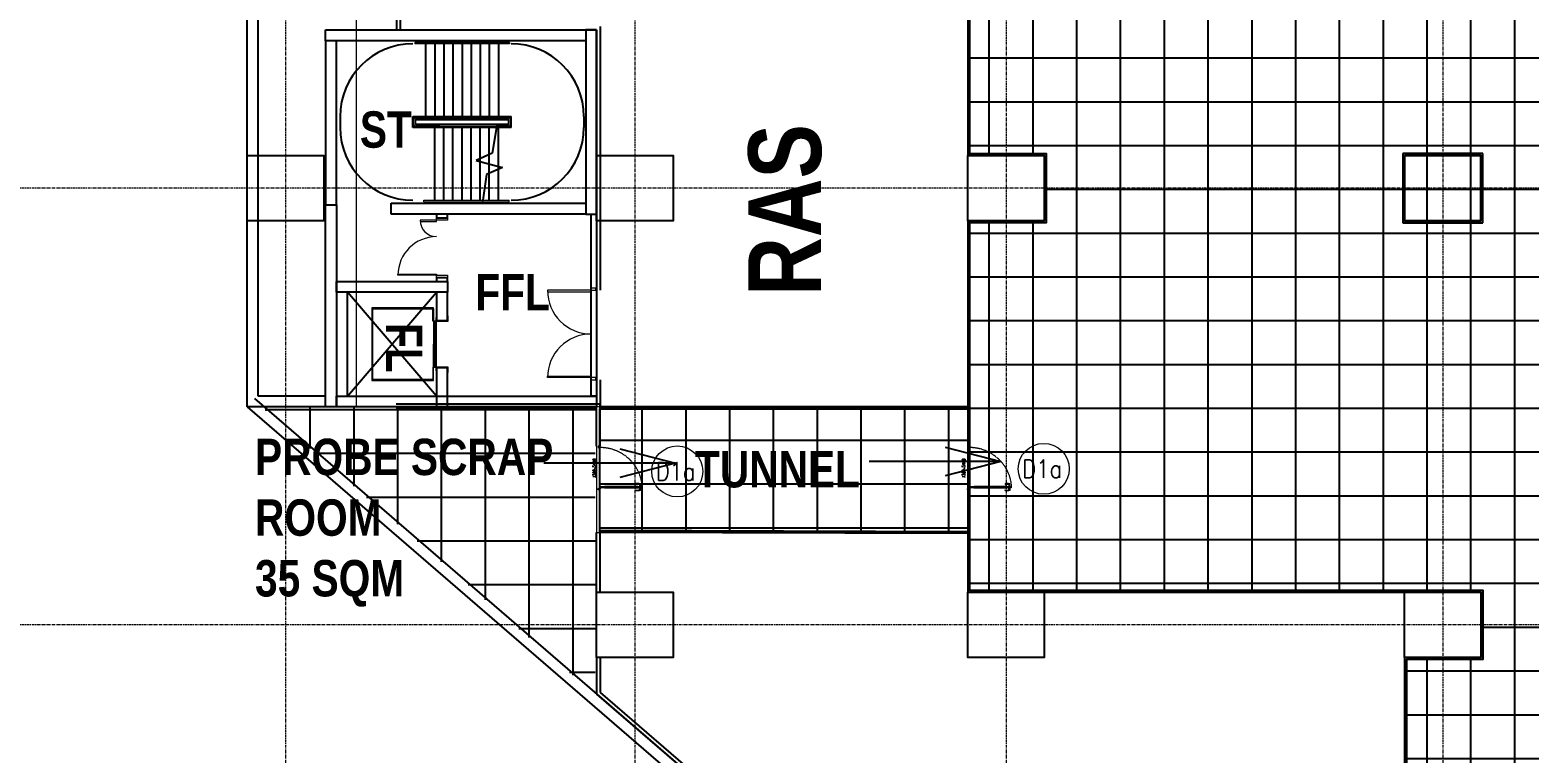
# Model space of a CAD drawing. Extents: x -15449 to 568150, y -1239737 to 53667.
# Drawn here: x 212507 to 253699, y -257324 to -237453 of the extents above; entities that cross this region are included whole.
import ezdxf
from ezdxf.enums import TextEntityAlignment as Align

# ---------------------------------------------------------------- set-up
doc = ezdxf.new("R2010")
doc.units = 0
doc.header["$LTSCALE"] = 8
for name, pattern in [('188K-SM-03-F10-ARCH-PA-Y2257103$0$AP5A-SM-03-F20-ARCH-PA-Y2230801+Y2230803$0$ALL-PA-TXT-Y2221201$0$DASHED', [19.05, 12.7, -6.35]), ('HIDDEN', [0.375, 0.25, -0.125]), ('IDA - Grid Line', [3500, 2000, -500, 500, -500])]:
    doc.linetypes.add(name, pattern=pattern)
doc.layers.get('0').update_dxf_attribs({"color": 1, "linetype": 'CONTINUOUS'})
for name, color, linetype in [('000_CTCI_CSA', 7, 'CONTINUOUS'), ('3', 3, 'CONTINUOUS'), ('Ceiling FL+3000', 6, 'CONTINUOUS'), ('Ceiling FL+5000', 150, 'CONTINUOUS')]:
    doc.layers.add(name, color=color, linetype=linetype)
doc.layers.add('A-_ANOTGRID_E', color=7, linetype='CONTINUOUS', lineweight=9)
doc.layers.add('A-_DOOR----_E', color=7, linetype='CONTINUOUS', lineweight=9)
for name, color, linetype, lineweight, true_color in [('A-_RALG----_E1-1', 4, 'CONTINUOUS', 9, 0x00ffff), ('A-_RALG----_E3-1', 4, 'CONTINUOUS', 9, 0x00ffff), ('Block - Cargo Lift_dwg', 7, 'CONTINUOUS', 9, 0x767676)]:
    doc.layers.add(name, color=color, linetype=linetype, lineweight=lineweight, true_color=true_color)
doc.styles.add('188K-SM-03-F10-ARCH-PA-Y2257103$0$AP5A-SM-03-F20-ARCH-PA-Y2230801+Y2230803$0$ALL-PA-TXT-Y2221201$0$Standard', font='txt.shx', dxfattribs={"bigfont": 'chineset.shx'})
doc.styles.add('188K-SM-03-F10-ARCH-PA-Y2257103$0$Standard', font='txt.shx', dxfattribs={"bigfont": 'chineset.shx'})
doc.styles.add('Arial Narrow_2', font='ARIALN.TTF', dxfattribs={"width": 0.8, "height": 0.22})
doc.styles.add('Site Area', font='arial.ttf', dxfattribs={"width": 0.8})
doc.dimstyles.new('IDA_-_Arial_-_2_5mm_-_Black_-_Diagonal', dxfattribs={"dimscale": 304.8, "dimtxt": 639.644359, "dimasz": 0.82021, "dimexe": 0.82021, "dimexo": 0.82021, "dimgap": 0, "dimtad": 1, "dimdec": 0, "dimzin": 0, "dimdsep": 46, "dimtxsty": 'Arial Narrow_2', "dimblk1": 'OBLIQUE', "dimblk2": 'OBLIQUE', "dimsah": 1, "dimcen": 0.09, "dimdle": 0.82021, "dimazin": 0, "dimtfac": 1, "dimtdec": 4, "dimtix": 1, "dimtmove": 0, "dimatfit": 3, "dimfxl": 1, "dimtvp": 1, "dimtolj": 1, "dimtzin": 0, "dimarcsym": 2})

# ---------------------------------------------------------------- blocks, each defined once
blk = doc.blocks.new('column grid')
at = {"color": 252, "elevation": 0}
for points in [[(-80254.4, -46338.8), (-78154.4, -46338.8), (-78154.4, -48138.8), (-80254.4, -48138.8)], [(-70654.4, -46339.2), (-68554.4, -46339.2), (-68554.4, -48139.2), (-70654.4, -48139.2)], [(-60454.4, -46338.8), (-58354.4, -46338.8), (-58354.4, -48138.8), (-60454.4, -48138.8)], [(-48454.4, -46339.3), (-46354.4, -46339.3), (-46354.4, -48139.3), (-48454.4, -48139.3)], [(-70654.4, -58339.2), (-68554.4, -58339.2), (-68554.4, -60139.2), (-70654.4, -60139.2)], [(-60454.4, -58338.8), (-58354.4, -58338.8), (-58354.4, -60138.8), (-60454.4, -60138.8)], [(-48454.4, -58339.3), (-46354.4, -58339.3), (-46354.4, -60139.3), (-48454.4, -60139.3)]]:
    blk.add_lwpolyline(points, close=True, dxfattribs=at)
at = {"layer": 'A-_ANOTGRID_E', "color": 8, "linetype": 'IDA - Grid Line', "ltscale": 0.005, "true_color": 0x808080}
for p, q in [((-79204.4, 9427, 0), (-79204.4, -120414.2, 0)), ((-69604.4, 9427, 0), (-69604.4, -120414.2, 0)), ((-59404.4, 9427, 0), (-59404.4, -120414.2, 0)), ((-47404.4, 9427, 0), (-47404.4, -120414.2, 0)), ((29680.4, -47238.8, 0), (-104784.6, -47238.8, 0)), ((29680.4, -59238.8, 0), (-104784.6, -59238.8, 0))]:
    blk.add_line(p, q, dxfattribs=at)
blk = doc.blocks.new('CTCI_Building Footprint and Grid')
at = {"color": 8}
for p, q in [((1909547, -909223, 0), (1909547, -908923, 0)), ((1909547, -908923, 0), (1916697, -908923, 0)), ((1916697, -908923, 0), (1916697, -909223, 0)), ((1916997, -908923, 0), (1916697, -908923, 0)), ((1916697, -908923, 0), (1916697, -913983, 0)), ((1916997, -913983, 0), (1916997, -908923, 0)), ((1909847, -909223, 0), (1909547, -909223, 0)), ((1909547, -909223, 0), (1909547, -913733, 0)), ((1916697, -909223, 0), (1909547, -909223, 0)), ((1909847, -913733, 0), (1909847, -909223, 0)), ((1912297, -909223, 0), (1912297, -909263, 0)), ((1912297, -909303, 0), (1912297, -911303, 0)), ((1912547, -909223, 0), (1912547, -909263, 0)), ((1912547, -909303, 0), (1912547, -911303, 0)), ((1912797, -909223, 0), (1912797, -909263, 0)), ((1912797, -909303, 0), (1912797, -911303, 0)), ((1913047, -909223, 0), (1913047, -909263, 0)), ((1913047, -909303, 0), (1913047, -911303, 0)), ((1913297, -909223, 0), (1913297, -909263, 0)), ((1913297, -909303, 0), (1913297, -911303, 0)), ((1913547, -909223, 0), (1913547, -909263, 0)), ((1913547, -909303, 0), (1913547, -911303, 0)), ((1913797, -909223, 0), (1913797, -909263, 0)), ((1913797, -909303, 0), (1913797, -911303, 0)), ((1914047, -909223, 0), (1914047, -909263, 0)), ((1914047, -909303, 0), (1914047, -911303, 0)), ((1914297, -909223, 0), (1914297, -909263, 0)), ((1914297, -909303, 0), (1914297, -911303, 0)), ((1909947, -911303, 0), (1909947, -911603, 0)), ((1911947, -911303, 0), (1911947, -911603, 0)), ((1911947, -911603, 0), (1911947, -911303, 0)), ((1914647, -911603, 0), (1914647, -911303, 0)), ((1916647, -911303, 0), (1916647, -911603, 0)), ((1912547, -913603, 0), (1912547, -911603, 0)), ((1912797, -913603, 0), (1912797, -911603, 0)), ((1913047, -913603, 0), (1913047, -911603, 0)), ((1913297, -913603, 0), (1913297, -911603, 0)), ((1913547, -913603, 0), (1913547, -911603, 0)), ((1913797, -913603, 0), (1913797, -911603, 0)), ((1914047, -913603, 0), (1914047, -911603, 0)), ((1914248, -911603, 0), (1914124, -912313, 0)), ((1914297, -913603, 0), (1914297, -911603, 0)), ((1914124, -912313, 0), (1913685, -912506, 0)), ((1913685, -912506, 0), (1914409, -912700, 0)), ((1913797, -912536, 0), (1913797, -912457, 0)), ((1914409, -912700, 0), (1913969, -912893, 0)), ((1914047, -912859, 0), (1914047, -912603, 0)), ((1914297, -912749, 0), (1914297, -912670, 0)), ((1913969, -912893, 0), (1913867, -913603, 0)), ((1912547, -913683, 0), (1912547, -913643, 0)), ((1912797, -913683, 0), (1912797, -913643, 0)), ((1913047, -913683, 0), (1913047, -913643, 0)), ((1913297, -913683, 0), (1913297, -913643, 0)), ((1913547, -913683, 0), (1913547, -913643, 0)), ((1913797, -913683, 0), (1913797, -913643, 0)), ((1913857, -913643, 0), (1913846, -913683, 0)), ((1914047, -913683, 0), (1914047, -913643, 0)), ((1914297, -913683, 0), (1914297, -913643, 0)), ((1909547, -913733, 0), (1909847, -913733, 0)), ((1911347, -913983, 0), (1911347, -913683, 0)), ((1911347, -913683, 0), (1916697, -913683, 0)), ((1916697, -913983, 0), (1911347, -913983, 0)), ((1912897, -913983, 0), (1912597, -913983, 0)), ((1912597, -913983, 0), (1912597, -914083, 0)), ((1912897, -914083, 0), (1912897, -913983, 0)), ((1916697, -913683, 0), (1916697, -913983, 0)), ((1916697, -913983, 0), (1916997, -913983, 0)), ((1916847, -918983, 0), (1916847, -913983, 0)), ((1916847, -913983, 0), (1916997, -913983, 0)), ((1916997, -913983, 0), (1916997, -918983, 0)), ((1912597, -914083, 0), (1912897, -914083, 0)), ((1909847, -916133, 0), (1909847, -915833, 0)), ((1909847, -915833, 0), (1912897, -915833, 0)), ((1912897, -915733, 0), (1912597, -915733, 0)), ((1912597, -915733, 0), (1912597, -915833, 0)), ((1912597, -915833, 0), (1912897, -915833, 0)), ((1912897, -915833, 0), (1912897, -915733, 0)), ((1912897, -915833, 0), (1912897, -916133, 0)), ((1909847, -916133, 0), (1909847, -918983, 0)), ((1910147, -916133, 0), (1909847, -916133, 0)), ((1912897, -916133, 0), (1909847, -916133, 0)), ((1912597, -918983, 0), (1910147, -916133, 0)), ((1910147, -918983, 0), (1912597, -916133, 0)), ((1910147, -918983, 0), (1910147, -916133, 0)), ((1912597, -916133, 0), (1912597, -916908, 0)), ((1912897, -916133, 0), (1912597, -916133, 0)), ((1912897, -916908, 0), (1912897, -916133, 0)), ((1912597, -916908, 0), (1912897, -916908, 0)), ((1912597, -918208, 0), (1912597, -919283, 0)), ((1912897, -918208, 0), (1912597, -918208, 0)), ((1912897, -919283, 0), (1912897, -918208, 0)), ((1909847, -918983, 0), (1910147, -918983, 0)), ((1909847, -919283, 0), (1909847, -918983, 0)), ((1909847, -918983, 0), (1912596, -918983, 0)), ((1909847, -919283, 0), (1909847, -918983, 0)), ((1909847, -918983, 0), (1916997, -918983, 0)), ((1912596, -918983, 0), (1912596, -919283, 0)), ((1916997, -918983, 0), (1916847, -918983, 0)), ((1916997, -918983, 0), (1916997, -919283, 0)), ((1912596, -919283, 0), (1909847, -919283, 0)), ((1916997, -919283, 0), (1909847, -919283, 0)), ((1912597, -919283, 0), (1912897, -919283, 0))]:
    blk.add_line(p, q, dxfattribs=at)
for centre, start, end in [((1911947, -911303, 0), 90, 180), ((1914647, -911303, 0), 0, 90), ((1911947, -911603, 0), 180, 270), ((1914647, -911603, 0), 270, 0)]:
    blk.add_arc(centre, 2000, start, end, dxfattribs=at)
at = {"layer": '000_CTCI_CSA', "color": 8}
for p, q in [((1907397, -919283, 0), (1907397, -876372, 0)), ((1907697, -918983, 0), (1907697, -876672, 0)), ((1909547, -918983, 0), (1907697, -918983, 0)), ((1909547, -919283, 0), (1907397, -919283, 0))]:
    blk.add_line(p, q, dxfattribs=at)
at = {"layer": '000_CTCI_CSA', "color": 8, "ltscale": 0.1}
for p, q in [((1909547, -913733, 0), (1909847, -913733, 0)), ((1909547, -919283, 0), (1909547, -913733, 0)), ((1909847, -913733, 0), (1909847, -919283, 0)), ((1907397, -919283, 0), (1927196, -936373, 0)), ((1907593, -919055, 0), (1927654, -936372, 0)), ((1909847, -919283, 0), (1909547, -919283, 0))]:
    blk.add_line(p, q, dxfattribs=at)
at = {"layer": 'A-_DOOR----_E', "color": 8}
for p, q in [((1912597, -914153, 0), (1912147, -914153, 0)), ((1912147, -914153, 0), (1912147, -914185, 0)), ((1912147, -914185, 0), (1912597, -914185, 0)), ((1912597, -914083, 0), (1912897, -914083, 0)), ((1912597, -914153, 0), (1912597, -914083, 0)), ((1912597, -914185, 0), (1912597, -914153, 0)), ((1912897, -914153, 0), (1912597, -914153, 0)), ((1912897, -914083, 0), (1912897, -914153, 0)), ((1911537, -915631, 0), (1912597, -915631, 0)), ((1911537, -915663, 0), (1911537, -915631, 0)), ((1912597, -915663, 0), (1911537, -915663, 0)), ((1912597, -915631, 0), (1912597, -915663, 0)), ((1912597, -915663, 0), (1912897, -915663, 0)), ((1912597, -915733, 0), (1912597, -915663, 0)), ((1912897, -915663, 0), (1912897, -915733, 0)), ((1912897, -915733, 0), (1912597, -915733, 0)), ((1916847, -916078, 0), (1915647, -916078, 0)), ((1915647, -916078, 0), (1915647, -916123, 0)), ((1916847, -916018, 0), (1916847, -916078, 0)), ((1916972, -916018, 0), (1916847, -916018, 0)), ((1916847, -916123, 0), (1916847, -916078, 0)), ((1916847, -916078, 0), (1916972, -916078, 0)), ((1916972, -916078, 0), (1916972, -916018, 0)), ((1915647, -916123, 0), (1916847, -916123, 0)), ((1910817, -916558, 0), (1910817, -918558, 0)), ((1912517, -916558, 0), (1910817, -916558, 0)), ((1910842, -918533, 0), (1910842, -916583, 0)), ((1910842, -916583, 0), (1912492, -916583, 0)), ((1912492, -916928, 0), (1912492, -916583, 0)), ((1912517, -916928, 0), (1912492, -916928, 0)), ((1912517, -916928, 0), (1912517, -916558, 0)), ((1912517, -916583, 0), (1912517, -916928, 0)), ((1912517, -916908, 0), (1912517, -917558, 0)), ((1912542, -917558, 0), (1912542, -916908, 0)), ((1912557, -917556, 0), (1912557, -916908, 0)), ((1912592, -916828, 0), (1912582, -916828, 0)), ((1912582, -916828, 0), (1912582, -918288, 0)), ((1912582, -916908, 0), (1912582, -917556, 0)), ((1912597, -916828, 0), (1912592, -916828, 0)), ((1912592, -916828, 0), (1912592, -916928, 0)), ((1912592, -916928, 0), (1912912, -916928, 0)), ((1912597, -918188, 0), (1912597, -916928, 0)), ((1912912, -916778, 0), (1912897, -916778, 0)), ((1912897, -916778, 0), (1912912, -916778, 0)), ((1912917, -916923, 0), (1912917, -916783, 0)), ((1912517, -918208, 0), (1912517, -917558, 0)), ((1912542, -917558, 0), (1912542, -918208, 0)), ((1912557, -918208, 0), (1912557, -917560, 0)), ((1912582, -917560, 0), (1912582, -918208, 0)), ((1910817, -918558, 0), (1912517, -918558, 0)), ((1912492, -918533, 0), (1910842, -918533, 0)), ((1912492, -918188, 0), (1912492, -918533, 0)), ((1912517, -918188, 0), (1912492, -918188, 0)), ((1912517, -918558, 0), (1912517, -918188, 0)), ((1912582, -918288, 0), (1912592, -918288, 0)), ((1912912, -918188, 0), (1912592, -918188, 0)), ((1912592, -918188, 0), (1912592, -918288, 0)), ((1912592, -918288, 0), (1912597, -918288, 0)), ((1912897, -918338, 0), (1912912, -918338, 0)), ((1912912, -918338, 0), (1912897, -918338, 0)), ((1912917, -918333, 0), (1912917, -918193, 0)), ((1915647, -918433, 0), (1916847, -918433, 0)), ((1915647, -918478, 0), (1915647, -918433, 0)), ((1916847, -918478, 0), (1915647, -918478, 0)), ((1916847, -918433, 0), (1916847, -918478, 0)), ((1916847, -918478, 0), (1916847, -918538, 0)), ((1916972, -918478, 0), (1916847, -918478, 0)), ((1916847, -918538, 0), (1916972, -918538, 0)), ((1916972, -918538, 0), (1916972, -918478, 0))]:
    blk.add_line(p, q, dxfattribs=at)
for centre, radius, start, end in [((1912597, -914153, 0), 450, 180, 270), ((1912597, -914153, 0), 450, 180, 270), ((1912597, -915663, 0), 1060, 90, 180), ((1912597, -915663, 0), 1060, 90, 180), ((1916847, -916078, 0), 1200, 180, 270), ((1916847, -916078, 0), 1200, 180, 270), ((1912912, -916783, 0), 5, 0, 90), ((1912912, -916783, 0), 5, 15, 90), ((1912912, -916923, 0), 5, 270, 0), ((1916847, -918478, 0), 1200, 90, 180), ((1916847, -918478, 0), 1200, 90, 180), ((1912912, -918193, 0), 5, 0, 90), ((1912912, -918333, 0), 5, 270, 0), ((1912912, -918333, 0), 5, 270, 345)]:
    blk.add_arc(centre, radius, start, end, dxfattribs=at)
at = {"layer": 'A-_RALG----_E1-1', "color": 8}
for p, q in [((1911998, -909263, 0), (1911998, -909303, 0)), ((1912298, -909263, 0), (1911998, -909263, 0)), ((1912298, -909303, 0), (1911998, -909303, 0)), ((1914548, -909263, 0), (1912298, -909263, 0)), ((1914548, -909303, 0), (1912298, -909303, 0)), ((1914598, -909263, 0), (1914548, -909263, 0)), ((1914598, -909303, 0), (1914548, -909303, 0)), ((1914598, -909263, 0), (1914598, -909303, 0)), ((1911977, -911333, 0), (1912297, -911333, 0)), ((1911977, -911573, 0), (1911977, -911333, 0)), ((1911977, -911333, 0), (1911977, -911573, 0)), ((1912297, -911333, 0), (1911977, -911333, 0)), ((1911977, -911333, 0), (1912297, -911333, 0)), ((1911977, -911573, 0), (1911977, -911333, 0)), ((1911977, -911333, 0), (1911977, -911573, 0)), ((1912297, -911333, 0), (1911977, -911333, 0)), ((1912297, -911573, 0), (1911977, -911573, 0)), ((1911977, -911573, 0), (1912297, -911573, 0)), ((1912297, -911573, 0), (1911977, -911573, 0)), ((1911977, -911573, 0), (1912297, -911573, 0)), ((1912297, -911373, 0), (1912017, -911373, 0)), ((1912017, -911373, 0), (1912017, -911533, 0)), ((1912017, -911373, 0), (1912017, -911533, 0)), ((1912297, -911373, 0), (1912017, -911373, 0)), ((1912297, -911373, 0), (1912017, -911373, 0)), ((1912017, -911373, 0), (1912017, -911533, 0)), ((1912017, -911373, 0), (1912017, -911533, 0)), ((1912297, -911373, 0), (1912017, -911373, 0)), ((1912017, -911533, 0), (1912297, -911533, 0)), ((1912017, -911533, 0), (1912297, -911533, 0)), ((1912017, -911533, 0), (1912297, -911533, 0)), ((1912017, -911533, 0), (1912297, -911533, 0)), ((1912297, -911333, 0), (1914285, -911333, 0)), ((1912297, -911333, 0), (1912297, -911373, 0)), ((1914547, -911333, 0), (1912297, -911333, 0)), ((1912297, -911333, 0), (1912297, -911373, 0)), ((1912297, -911333, 0), (1912297, -911373, 0)), ((1912297, -911358, 0), (1912297, -911353, 0)), ((1912297, -911358, 0), (1912297, -911353, 0)), ((1914285, -911373, 0), (1912297, -911373, 0)), ((1914547, -911373, 0), (1912297, -911373, 0)), ((1912297, -911533, 0), (1914248, -911533, 0)), ((1912297, -911533, 0), (1914248, -911533, 0)), ((1912297, -911573, 0), (1914248, -911573, 0)), ((1912297, -911573, 0), (1914248, -911573, 0)), ((1912303, -911533, 0), (1912689, -911533, 0)), ((1912303, -911533, 0), (1912689, -911533, 0)), ((1912689, -911573, 0), (1912303, -911573, 0)), ((1912689, -911573, 0), (1912303, -911573, 0)), ((1912654, -911555, 0), (1912654, -911551, 0)), ((1912654, -911555, 0), (1912654, -911551, 0)), ((1914248, -911533, 0), (1914297, -911533, 0)), ((1914248, -911533, 0), (1914297, -911533, 0)), ((1914248, -911533, 0), (1914248, -911573, 0)), ((1914248, -911533, 0), (1914248, -911573, 0)), ((1914297, -911573, 0), (1914248, -911573, 0)), ((1914248, -911573, 0), (1914297, -911573, 0)), ((1914285, -911333, 0), (1914541, -911333, 0)), ((1914541, -911373, 0), (1914285, -911373, 0)), ((1914297, -911573, 0), (1914297, -911533, 0)), ((1914297, -911533, 0), (1914577, -911533, 0)), ((1914297, -911573, 0), (1914297, -911533, 0)), ((1914297, -911533, 0), (1914577, -911533, 0)), ((1914297, -911553, 0), (1914297, -911558, 0)), ((1914617, -911573, 0), (1914297, -911573, 0)), ((1914297, -911573, 0), (1914617, -911573, 0)), ((1914546, -911333, 0), (1914617, -911333, 0)), ((1914577, -911373, 0), (1914546, -911373, 0)), ((1914617, -911333, 0), (1914547, -911333, 0)), ((1914577, -911373, 0), (1914547, -911373, 0)), ((1914577, -911533, 0), (1914577, -911373, 0)), ((1914577, -911533, 0), (1914577, -911373, 0)), ((1914617, -911333, 0), (1914617, -911573, 0)), ((1914617, -911573, 0), (1914617, -911333, 0)), ((1912247, -913643, 0), (1912247, -913603, 0)), ((1912247, -913603, 0), (1912297, -913603, 0)), ((1912247, -913643, 0), (1912297, -913643, 0)), ((1912297, -913603, 0), (1913867, -913603, 0)), ((1912297, -913643, 0), (1913857, -913643, 0)), ((1913867, -913603, 0), (1913857, -913643, 0)), ((1913857, -913643, 0), (1914297, -913643, 0)), ((1913867, -913603, 0), (1914297, -913603, 0)), ((1914297, -913603, 0), (1914597, -913603, 0)), ((1914297, -913643, 0), (1914597, -913643, 0)), ((1914597, -913643, 0), (1914597, -913603, 0))]:
    blk.add_line(p, q, dxfattribs=at)
for points in [[(1911997, -911353, 0), (1911996, -911352, 0), (1911996, -911352, 0), (1911994, -911350, 0), (1911993, -911349, 0), (1911992, -911348, 0), (1911992, -911348, 0)], [(1911997, -911353, 0), (1911996, -911352, 0), (1911996, -911352, 0), (1911994, -911350, 0), (1911993, -911349, 0), (1911992, -911348, 0), (1911992, -911348, 0)], [(1911997, -911553, 0), (1911996, -911553, 0), (1911996, -911554, 0), (1911994, -911556, 0), (1911993, -911557, 0), (1911992, -911558, 0), (1911992, -911558, 0)], [(1911997, -911553, 0), (1911996, -911553, 0), (1911996, -911554, 0), (1911994, -911556, 0), (1911993, -911557, 0), (1911992, -911558, 0), (1911992, -911558, 0)], [(1912297, -911553, 0), (1912297, -911555, 0), (1912297, -911556, 0), (1912297, -911558, 0)], [(1912297, -911553, 0), (1912297, -911555, 0), (1912297, -911556, 0), (1912297, -911558, 0)], [(1914547, -911358, 0), (1914547, -911356, 0), (1914547, -911355, 0), (1914547, -911353, 0)], [(1914592, -911358, 0), (1914592, -911358, 0), (1914593, -911357, 0), (1914594, -911356, 0), (1914596, -911354, 0), (1914596, -911353, 0), (1914597, -911353, 0)], [(1914597, -911553, 0), (1914596, -911552, 0), (1914596, -911552, 0), (1914594, -911550, 0), (1914593, -911549, 0), (1914592, -911548, 0), (1914592, -911548, 0)]]:
    blk.add_open_spline(points, degree=3, dxfattribs=at)
at = {"layer": 'A-_RALG----_E3-1', "color": 8}
for p, q in [((1911947, -911303, 0), (1911947, -911603, 0)), ((1912297, -911303, 0), (1911947, -911303, 0)), ((1911947, -911303, 0), (1911947, -911603, 0)), ((1912297, -911303, 0), (1911947, -911303, 0)), ((1911972, -911328, 0), (1911972, -911578, 0)), ((1912297, -911328, 0), (1911972, -911328, 0)), ((1911972, -911328, 0), (1911972, -911578, 0)), ((1912297, -911328, 0), (1911972, -911328, 0)), ((1911972, -911578, 0), (1912297, -911578, 0)), ((1911972, -911578, 0), (1912297, -911578, 0)), ((1912022, -911378, 0), (1912022, -911528, 0)), ((1912297, -911378, 0), (1912022, -911378, 0)), ((1912022, -911378, 0), (1912022, -911528, 0)), ((1912297, -911378, 0), (1912022, -911378, 0)), ((1912297, -911403, 0), (1912022, -911403, 0)), ((1912297, -911403, 0), (1912022, -911403, 0)), ((1912022, -911503, 0), (1912297, -911503, 0)), ((1912022, -911503, 0), (1912297, -911503, 0)), ((1912022, -911528, 0), (1912297, -911528, 0)), ((1912022, -911528, 0), (1912297, -911528, 0)), ((1912297, -911303, 0), (1912297, -911328, 0)), ((1914297, -911303, 0), (1912297, -911303, 0)), ((1912297, -911328, 0), (1912297, -911303, 0)), ((1912297, -911328, 0), (1912297, -911303, 0)), ((1912297, -911328, 0), (1912297, -911333, 0)), ((1914297, -911328, 0), (1912297, -911328, 0)), ((1912297, -911333, 0), (1912297, -911328, 0)), ((1912297, -911333, 0), (1912297, -911328, 0)), ((1912297, -911373, 0), (1912297, -911378, 0)), ((1912297, -911378, 0), (1912297, -911373, 0)), ((1912297, -911378, 0), (1912297, -911373, 0)), ((1912297, -911378, 0), (1912297, -911403, 0)), ((1914297, -911378, 0), (1912297, -911378, 0)), ((1912297, -911403, 0), (1912297, -911378, 0)), ((1912297, -911403, 0), (1912297, -911378, 0)), ((1914297, -911403, 0), (1912297, -911403, 0)), ((1912297, -911503, 0), (1914248, -911503, 0)), ((1912297, -911503, 0), (1914248, -911503, 0)), ((1912297, -911528, 0), (1914248, -911528, 0)), ((1912297, -911528, 0), (1914248, -911528, 0)), ((1912297, -911578, 0), (1914248, -911578, 0)), ((1912297, -911578, 0), (1914248, -911578, 0)), ((1914248, -911503, 0), (1914297, -911503, 0)), ((1914248, -911503, 0), (1914248, -911528, 0)), ((1914248, -911503, 0), (1914248, -911528, 0)), ((1914248, -911528, 0), (1914297, -911528, 0)), ((1914248, -911528, 0), (1914248, -911533, 0)), ((1914248, -911528, 0), (1914248, -911533, 0)), ((1914248, -911528, 0), (1914248, -911533, 0)), ((1914248, -911528, 0), (1914248, -911533, 0)), ((1914248, -911528, 0), (1914248, -911533, 0)), ((1914248, -911528, 0), (1914248, -911533, 0)), ((1914248, -911573, 0), (1914248, -911578, 0)), ((1914248, -911573, 0), (1914248, -911578, 0)), ((1914248, -911573, 0), (1914248, -911578, 0)), ((1914248, -911573, 0), (1914248, -911578, 0)), ((1914248, -911573, 0), (1914248, -911578, 0)), ((1914248, -911573, 0), (1914248, -911578, 0)), ((1914248, -911578, 0), (1914297, -911578, 0)), ((1914248, -911578, 0), (1914248, -911603, 0)), ((1914248, -911578, 0), (1914248, -911603, 0)), ((1914547, -911303, 0), (1914297, -911303, 0)), ((1914547, -911328, 0), (1914297, -911328, 0)), ((1914547, -911378, 0), (1914297, -911378, 0)), ((1914547, -911403, 0), (1914297, -911403, 0)), ((1914297, -911528, 0), (1914297, -911503, 0)), ((1914297, -911503, 0), (1914297, -911528, 0)), ((1914297, -911503, 0), (1914572, -911503, 0)), ((1914297, -911533, 0), (1914297, -911528, 0)), ((1914297, -911528, 0), (1914297, -911533, 0)), ((1914297, -911528, 0), (1914572, -911528, 0)), ((1914297, -911578, 0), (1914297, -911573, 0)), ((1914297, -911573, 0), (1914297, -911578, 0)), ((1914297, -911603, 0), (1914297, -911578, 0)), ((1914297, -911578, 0), (1914297, -911603, 0)), ((1914297, -911578, 0), (1914622, -911578, 0)), ((1914647, -911303, 0), (1914547, -911303, 0)), ((1914622, -911328, 0), (1914547, -911328, 0)), ((1914572, -911378, 0), (1914547, -911378, 0)), ((1914572, -911403, 0), (1914547, -911403, 0)), ((1914572, -911528, 0), (1914572, -911378, 0)), ((1914622, -911578, 0), (1914622, -911328, 0)), ((1914647, -911603, 0), (1914647, -911303, 0)), ((1911947, -911603, 0), (1912297, -911603, 0)), ((1911947, -911603, 0), (1912297, -911603, 0)), ((1912297, -911603, 0), (1914248, -911603, 0)), ((1912297, -911603, 0), (1914248, -911603, 0)), ((1914248, -911603, 0), (1914297, -911603, 0)), ((1914297, -911603, 0), (1914647, -911603, 0))]:
    blk.add_line(p, q, dxfattribs=at)
at = {"color": 252}
blk.add_blockref('column grid', (1987651, -866033, 0), dxfattribs=at)
at = {"color": 252, "char_height": 1000, "attachment_point": 7, "style": 'Site Area'}
for s, width, insert in [('{\\fArial|b1|i0|c0|p34;ST}', 1593.12, (1910491, -912173, 0)), ('{\\fArial|b1|i0|c0|p34;FFL}', 3027.31, (1913664, -916631, 0))]:
    blk.add_mtext_dynamic_manual_height_columns(s, width=width, gutter_width=24255, heights=[0], dxfattribs=dict(at, insert=insert))
at = {"color": 252, "insert": (1912210, -918343, 0), "char_height": 1000, "attachment_point": 3, "rotation": 270, "style": 'Site Area'}
blk.add_mtext_dynamic_manual_height_columns('{\\fArial|b1|i0|c0|p34;FL}', width=1559.35, gutter_width=24255, heights=[0], dxfattribs=at)
blk = doc.blocks.new('_Oblique')
at = {"color": 0, "linetype": 'ByBlock', "lineweight": -2}
blk.add_line((-0.5, -0.5), (0.5, 0.5), dxfattribs=at)
blk = doc.blocks.new('188K-SM-03-F10-ARCH-PA-Y2257103$0$AP5A-SM-03-F20-ARCH-PA-Y2230801+Y2230803$0$把手GMT水平鎖')
blk.add_lwpolyline([(24, 8), (-24, 8), (-24, 0), (24, 0)], close=True)
blk.add_lwpolyline([(-11, 0), (-11, -40), (-10, -54, 0.327495), (-4, -62, 0.089847), (104, -64, 1.144881), (99, -45, -0.137079), (16, -45, -0.349357), (11, -40), (11, 0)], format="xyb")
blk = doc.blocks.new('188K-SM-03-F10-ARCH-PA-Y2257103$0$單開庫板門-1200x2400(水平把手)')
at = {"ltscale": 0.1}
for p, q in [((26008.6, -11403.6), (26004.5, -11403.6)), ((26004.5, -11403.6), (26004.5, -11414.1)), ((26008.6, -11414.1), (26008.6, -11403.6)), ((26004.5, -11414.1), (26004.5, -11415.3)), ((26004.5, -11414.1), (26008.6, -11414.1)), ((26004.5, -11415.4), (26004.6, -11415.5)), ((26008.6, -11414), (26004.6, -11414)), ((26004.6, -11414.3), (26004.6, -11414.2)), ((26004.6, -11415.3), (26004.6, -11414.5)), ((26004.7, -11414.1), (26006.5, -11414.1)), ((26005.1, -11414.4), (26004.7, -11414.4)), ((26004.7, -11414.5), (26005.1, -11414.5)), ((26004.7, -11414.5), (26004.7, -11506)), ((26004.7, -11506), (26004.7, -11414.5)), ((26004.7, -11414.5), (26004.7, -11414.5)), ((26004.7, -11415.4), (26004.7, -11415.3)), ((26005.2, -11414.4), (26005.2, -11414.4)), ((26006.5, -11414.1), (26006.6, -11414.1)), ((26006.6, -11414.1), (26006.6, -11414.1)), ((26006.6, -11414.1), (26008.4, -11414.1)), ((26008.4, -11414.4), (26008, -11414.4)), ((26008, -11414.4), (26008, -11414.4)), ((26008, -11414.5), (26008.4, -11414.5)), ((26008.4, -11506), (26008.4, -11414.5)), ((26008.4, -11414.5), (26008.4, -11414.5)), ((26008.4, -11414.5), (26008.4, -11506)), ((26008.4, -11415.3), (26008.4, -11415.4)), ((26008.5, -11414.2), (26008.5, -11414.3)), ((26008.5, -11414.5), (26008.5, -11415.3)), ((26008.5, -11415.5), (26008.6, -11415.4)), ((26008.6, -11415.3), (26008.6, -11414.1)), ((25999.5, -11519.7), (25999.5, -11523.2)), ((26002.5, -11519.1), (26000, -11519.1)), ((26000, -11523.7), (26002.4, -11523.7)), ((26002.4, -11523.7), (26004.1, -11522.6)), ((26002.9, -11518.5), (26002.6, -11518.5)), ((26002.6, -11518.5), (26002.6, -11521)), ((26002.6, -11521.9), (26002.6, -11519.3)), ((26002.6, -11521), (26002.9, -11521)), ((26003.4, -11521.9), (26002.6, -11521.9)), ((26002.9, -11521), (26002.9, -11518.5)), ((26003.3, -11522.2), (26003.3, -11522)), ((26003.3, -11522), (26003.4, -11522)), ((26004, -11522.2), (26003.3, -11522.2)), ((26008.3, -11517.5), (26003.6, -11517.5)), ((26003.6, -11517.5), (26003.6, -11517.7)), ((26003.6, -11517.7), (26008.3, -11517.7)), ((26004.1, -11521.9), (26003.9, -11521.9)), ((26003.9, -11522), (26004, -11522)), ((26004, -11522), (26004, -11522.2)), ((26004.2, -11522.4), (26004.2, -11521.9)), ((26008.6, -11506.4), (26004.5, -11506.4)), ((26004.5, -11506.4), (26004.5, -11518)), ((26004.5, -11518), (26008.6, -11518)), ((26004.7, -11506), (26004.7, -11506)), ((26008.3, -11517.7), (26008.3, -11517.5)), ((26008.4, -11506), (26008.4, -11506)), ((26008.6, -11518), (26008.6, -11506.4)), ((26114.8, -11521.9), (26115.1, -11521.9)), ((26114.8, -11522.4), (26114.8, -11521.9)), ((26114.9, -11522), (26114.9, -11522.2)), ((26115.1, -11522), (26114.9, -11522)), ((26114.9, -11522.2), (26115.7, -11522.2)), ((26116.6, -11523.7), (26114.9, -11522.6)), ((26115.5, -11521.9), (26116.3, -11521.9)), ((26115.7, -11522), (26115.5, -11522)), ((26115.7, -11522.2), (26115.7, -11522)), ((26116.3, -11521.9), (26116.3, -11519.3)), ((26116.5, -11519.1), (26119, -11519.1)), ((26119, -11523.7), (26116.6, -11523.7)), ((26119.5, -11519.7), (26119.5, -11523.2))]:
    blk.add_line(p, q, dxfattribs=at)
for points in [[(25999.5, -11518.9), (25999.5, -11523.9)], [(26119.5, -11518.9), (26119.5, -11523.9)]]:
    blk.add_lwpolyline(points)
blk.add_lwpolyline([(26006.6, -11506.4), (26006.5, -11506.3), (26004.7, -11506.3, -0.414214), (26004.6, -11506.3), (26004.6, -11506.1, -0.414214), (26004.7, -11506.1), (26005.1, -11506.1, 0.414214), (26005.2, -11506.1), (26005.2, -11506, 0.414214), (26005.1, -11506), (26004.7, -11506, -0.414214), (26004.6, -11506), (26004.6, -11505.2, -0.414214), (26004.7, -11505.2), (26004.7, -11505.2, 0.414214), (26004.7, -11505.2), (26004.7, -11505, 0.72636), (26004.6, -11505), (26004.5, -11505.1, 0.158507), (26004.5, -11505.2), (26004.5, -11506.4, 0.414214), (26004.6, -11506.5), (26008.6, -11506.5, 0.414214), (26008.6, -11506.4), (26008.6, -11505.2, 0.158507), (26008.6, -11505.1), (26008.5, -11505, 0.72636), (26008.4, -11505), (26008.4, -11505.2, 0.414214), (26008.5, -11505.2, -0.414214), (26008.5, -11505.2), (26008.5, -11506, -0.414214), (26008.4, -11506), (26008, -11506, 0.414214), (26008, -11506), (26008, -11506.1, 0.414214), (26008, -11506.1), (26008.4, -11506.1, -0.414214), (26008.5, -11506.1), (26008.5, -11506.3, -0.414214), (26008.4, -11506.3), (26006.6, -11506.3)], format="xyb", close=True, dxfattribs=at)
at = {"linetype": '188K-SM-03-F10-ARCH-PA-Y2257103$0$AP5A-SM-03-F20-ARCH-PA-Y2230801+Y2230803$0$ALL-PA-TXT-Y2221201$0$DASHED', "ltscale": 0.01}
blk.add_arc((26001.1, -11518.7), 115.3, 359.8531, 85.8135, dxfattribs=at)
at = {"ltscale": 0.1}
for centre, radius, start, end in [((26004.6, -11414.1), 0.0313, 90, 180), ((26004.6, -11415.3), 0.0313, 180, 216.0274), ((26004.7, -11414.2), 0.0313, 90, 180), ((26004.7, -11414.3), 0.0313, 180, 270), ((26004.7, -11414.5), 0.0313, 90, 180), ((26004.7, -11415.3), 0.0209, 180, 270), ((26004.7, -11415.4), 0.0313, 216.0274, 360), ((26004.7, -11415.3), 0.0209, 360, 90), ((26005.1, -11414.4), 0.0313, 270, 0), ((26005.1, -11414.4), 0.0313, 0, 90), ((26008, -11414.4), 0.0313, 90, 180), ((26008, -11414.4), 0.0313, 180, 270), ((26008.4, -11414.2), 0.0313, 360, 90), ((26008.4, -11414.3), 0.0313, 270, 0), ((26008.4, -11414.5), 0.0313, 0, 90), ((26008.5, -11415.3), 0.0209, 90, 180), ((26008.5, -11415.4), 0.0313, 180, 323.9726), ((26008.5, -11415.3), 0.0209, 270, 360), ((26008.6, -11414.1), 0.0313, 360, 90), ((26008.6, -11415.3), 0.0313, 323.9726, 360)]:
    blk.add_arc(centre, radius, start, end, dxfattribs=at)
for centre, major_axis, start_param, end_param in [((26000, -11519.7), (0.369, -0.369), 2.356194, 3.926991), ((26000, -11523.2), (-0.369, -0.369), 5.497787, 7.068583), ((26002.5, -11519.3), (0.111, -0.111), 7.068583, 8.63938), ((26003.4, -11521.9), (-0.0369, -0.0369), 0.785398, 3.926991), ((26003.9, -11521.9), (-0.0369, -0.0369), 3.926991, 7.068583), ((26004.1, -11521.9), (0.0369, -0.0369), 7.068583, 8.63938), ((26003.9, -11522.4), (0.221, -0.221), 6.162283, 7.068583), ((26114.8, -11521.9), (-0.0369, -0.0369), -2.356194, -0.785398), ((26115.1, -11522.4), (-0.221, -0.221), -0.785398, 0.120903), ((26115.1, -11521.9), (0.0369, -0.0369), -0.785398, 2.356194), ((26115.5, -11521.9), (0.0369, -0.0369), 2.356194, 5.497787), ((26116.5, -11519.3), (-0.111, -0.111), -2.356194, -0.785398), ((26119, -11519.7), (-0.369, -0.369), 2.356194, 3.926991), ((26119, -11523.2), (0.369, -0.369), -0.785398, 0.785398)]:
    blk.add_ellipse(centre, major_axis=major_axis, ratio=1, start_param=start_param, end_param=end_param, dxfattribs=at)
at = {"ltscale": 0.1, "extrusion": (0, 0, -1)}
blk.add_ellipse((26003.1, -11517.9), major_axis=(-0.516, 0.516), ratio=1, start_param=5.497787, end_param=11.780972, dxfattribs=at)
at = {"ltscale": 5}
for p, xscale, yscale, zscale, rotation in [((26003.6, -11408.9), 0.1058823529319317, 0.1058823529319317, 0.1058823529319317, 270), ((26009.5, -11408.9), -0.1058823529319317, 0.1058823529396357, 0.1058823529411765, 90)]:
    blk.add_blockref('188K-SM-03-F10-ARCH-PA-Y2257103$0$AP5A-SM-03-F20-ARCH-PA-Y2230801+Y2230803$0$把手GMT水平鎖', p, dxfattribs=dict(at, xscale=xscale, yscale=yscale, zscale=zscale, rotation=rotation))
at = {"color": 8, "ltscale": 0.1, "style": '188K-SM-03-F10-ARCH-PA-Y2257103$0$AP5A-SM-03-F20-ARCH-PA-Y2230801+Y2230803$0$ALL-PA-TXT-Y2221201$0$Standard', "width": 0.85}
blk.add_text('1200*2400', height=8, dxfattribs=at).set_placement((26058.4, -11534.4), align=Align.MIDDLE_CENTER)

msp = doc.modelspace()

# ---------------------------------------------------------------- hatches: boundary and pattern name
at = {"layer": '3'}
h = msp.add_hatch(dxfattribs=at)
h.set_pattern_fill('ANSI37', color=6, scale=379, angle=225)
h.paths.add_polyline_path([(228037.7807, -247813.3249), (218897.1673, -247823.7594), (228037.3438, -255713.1625)])
h = msp.add_hatch(dxfattribs=at)
h.set_pattern_fill('ANSI37', color=6, scale=379, angle=225)
h.set_pattern_definition([(270, (-164156.4, 28037), (1203.325, -1e-13), []), (0, (-164156.4, 28037), (3e-13, 1203.325), [])])
h.paths.add_polyline_path([(238278.4658, -247863.0569), (228169.0189, -247863.0569), (228169.0189, -251243.6321), (238278.019, -251243.6321)])
at = {"layer": 'Ceiling FL+5000'}
h = msp.add_hatch(dxfattribs=at)
h.set_pattern_fill('ANSI37', color=256, scale=379, angle=225)
h.set_pattern_definition([(270, (-191924.1, 87879.6), (1203.325, -1e-13), []), (0, (-191924.1, 87879.6), (3e-13, 1203.325), [])])
h.paths.add_polyline_path([(286227.9329, -236052.1709), (276328.3145, -236052.1709), (276328.3145, -231052.1709), (274228.3145, -231052.1709), (274228.3145, -228852.1709), (276328.3145, -228852.1709), (276328.3145, -218752.1709), (274228.3145, -218752.1709), (274228.3145, -216852.1709), (276328.3145, -216852.1709), (276328.3145, -206752.1709), (274228.3145, -206752.1709), (274228.3145, -205002.5644), (264428.3145, -205002.5644), (264428.3145, -206752.8143), (262228.3145, -206752.8143), (262228.3145, -205002.5644), (252428.3145, -205002.5644), (252428.3145, -206752.7469), (250228.3145, -206752.7469), (250228.3145, -205002.5644), (240428.3145, -205002.5644), (240428.3145, -206752.1709), (238228.3145, -206752.1709), (238228.3145, -205002.1718), (230228.3145, -205002.1718), (230228.3145, -228852.1709), (240428.3145, -228852.1709), (240428.3145, -230752.1709), (238328.3145, -230752.1709), (238328.3145, -240852.1709), (240428.3145, -240852.1709), (240428.3145, -242752.1709), (238328.3145, -242752.1709), (238328.3145, -252852.1709), (252428.3145, -252852.1709), (252428.3145, -254752.7469), (250328.3145, -254752.7469), (250328.3193, -264852.1709), (252428.3145, -264852.1709), (252428.3145, -266752.7469), (250328.3145, -266752.7469), (250328.3145, -276851.7783), (252428.3145, -276851.7783), (252428.3145, -278752.7469), (250278.3145, -278752.7469), (250278.3145, -286302.7469), (258678.1767, -286302.7469), (258678.1767, -288852.8143), (258678.1767, -290902.955), (262228.3145, -290902.955), (262228.3145, -288852.8143), (264428.3145, -288852.8143), (264428.3145, -290753.3903), (262378.3145, -290753.3903), (262378.3145, -296952.7469), (264428.3145, -296952.7469), (264428.3145, -298402.1705), (274228.3145, -298402.1705), (274228.3145, -296952.7469), (276428.3145, -296952.7469), (276428.3145, -298402.1703), (286228.3145, -298402.1703), (286228.3145, -296952.7469), (288428.3145, -296952.7469), (288428.3145, -298402.1705), (295828.3144, -298402.1563), (295828.3116, -296951.6196), (297877.8668, -296951.6196), (297877.8668, -290752.1709), (295885.4125, -290752.1709), (295828.4553, -271253.8076), (286227.9329, -271252.1623)])

# ---------------------------------------------------------------- linework, layer by layer
at = {"layer": 'Block - Cargo Lift_dwg', "lineweight": -3}
for p, q in [((222578.4575, -216900.5649, 0), (222578.3127, -237453.3125, 0)), ((222678.4582, -216800.5257, 0), (222678.3127, -237453.3132, 0)), ((238278.3145, -230702.1709, 0), (238278.3145, -240902.1709, 0)), ((238328.3145, -230752.1709, 0), (238328.3145, -240902.1709, 0)), ((222578.313, -237453.3125, 0), (228077.8679, -237453.3125, 0)), ((228077.8679, -237453.3125, 0), (228077.8679, -244608.4062, 0)), ((228177.8679, -237353.3125, 0), (228177.8679, -244608.4062, 0)), ((238328.3145, -240852.1709, 0), (240428.3145, -240852.1709, 0)), ((238328.3145, -240902.1709, 0), (240378.3145, -240902.1709, 0)), ((240378.3145, -240902.1709, 0), (240378.3145, -242702.1709, 0)), ((240428.3145, -240852.1709, 0), (240428.3145, -242752.1709, 0)), ((252428.3145, -240852.1709, 0), (250228.3145, -240852.1709, 0)), ((250228.3145, -240852.1709, 0), (250228.3145, -242752.7469, 0)), ((252378.3145, -240902.1709, 0), (250278.3145, -240902.1709, 0)), ((250278.3145, -240902.1709, 0), (250278.3145, -242702.7469, 0)), ((252378.3145, -242702.7469, 0), (252378.3145, -240902.1709, 0)), ((252428.3145, -242752.7469, 0), (252428.3145, -240852.1709, 0)), ((238278.3145, -242702.1709, 0), (238278.3145, -252902.1709, 0)), ((240378.3145, -242702.1709, 0), (238278.3145, -242702.1709, 0)), ((240428.3145, -242752.1709, 0), (238278.3145, -242752.1709, 0)), ((238328.3145, -242702.1709, 0), (238328.3145, -252852.1709, 0)), ((250228.3145, -242752.7469, 0), (252428.3145, -242752.7469, 0)), ((250278.3145, -242702.7469, 0), (252378.3145, -242702.7469, 0)), ((228078.3106, -247068.3892, 0), (228078.3444, -247782.428, 0)), ((228178.3106, -247068.3844, 0), (228178.3444, -247782.4233, 0)), ((222569.4639, -247732.0926, 0), (228169.0189, -247732.0926, 0)), ((222569.4639, -247832.0926, 0), (228069.0189, -247832.0926, 0)), ((228069.0189, -247832.0926, 0), (228069.0189, -248889.6338, 0)), ((238278.2518, -247813.0569, 0), (228168.8675, -247813.0569, 0)), ((238278.2518, -247863.0569, 0), (228168.8675, -247863.0569, 0)), ((228169.0189, -247732.0926, 0), (228169.0189, -248889.6338, 0)), ((228078.2944, -252902.6195, 0), (228078.3391, -251263.0543, 0)), ((238268.8697, -251293.6319, 0), (228168.9623, -251263.0571, 0)), ((238269.0211, -251243.6321, 0), (228169.1137, -251213.0574, 0)), ((228178.2944, -252902.6222, 0), (228178.3391, -251263.0571, 0)), ((238278.3145, -252902.1709, 0), (252378.3145, -252902.1709, 0)), ((238328.3145, -252852.1709, 0), (252428.3145, -252852.1709, 0)), ((252378.3145, -252902.1709, 0), (252378.3145, -254702.7469, 0)), ((252428.3145, -252852.1709, 0), (252428.3145, -254752.7469, 0)), ((228078.3145, -254702.6222, 0), (228077.8676, -255702.4585, 0)), ((228178.3145, -254702.6669, 0), (228177.8881, -255656.6919, 0)), ((252378.3145, -254702.7469, 0), (250278.3145, -254702.7469, 0)), ((250278.3145, -254702.7469, 0), (250278.3145, -264902.7469, 0)), ((252428.3145, -254752.7469, 0), (250328.3145, -254752.7469, 0)), ((250328.3145, -254752.7469, 0), (250328.3145, -264902.7469, 0)), ((228077.8676, -255702.4585, 0), (238736.0877, -264902.1709, 0)), ((228177.8881, -255656.6919, 0), (238773.2164, -264802.1188, 0))]:
    msp.add_line(p, q, dxfattribs=at)
at = {"layer": 'Block - Cargo Lift_dwg', "color": 8, "ltscale": 0.1, "true_color": 0x808080, "elevation": 0}
for points in [[(230178.3145, -228902.6222), (230178.3145, -205202.2366), (276378.3145, -205202.496), (276377.8676, -236002.5634), (286277.8676, -236002.5634), (286277.8676, -271202.5634), (295877.8648, -271202.5634), (295877.8475, -291002.1708), (295878.3144, -291008.8377), (295878.3145, -298502.1705), (250278.3145, -298502.1705), (250278.3145, -252902.7469), (238278.3145, -252902.1709), (238277.8676, -228902.5634), (230177.8676, -228902.5634)], [(218937.6911, -247813.0553), (228078.3106, -247813.0577), (228077.8676, -255702.4585), (218937.6911, -247813.0553)]]:
    msp.add_lwpolyline(points, dxfattribs=at)
at = {"layer": 'Block - Cargo Lift_dwg', "color": 8, "true_color": 0x808080, "elevation": 0}
msp.add_lwpolyline([(222578.3127, -216900.565), (222578.3123, -237453.3125), (228077.8672, -237453.3125), (228077.8676, -255702.4585), (238736.0877, -264902.1709), (240377.8676, -264902.5644), (240378.191, -285752.4673), (250277.753, -285752.4653), (250277.8676, -255002.5634), (250277.8676, -252902.5634), (238277.8676, -252902.5634), (238277.8676, -228902.5634), (230177.8676, -228902.5634), (230177.8676, -209675.4624), (218478.3276, -209720.4671), (218478.3487, -216902.5581), (222578.3127, -216900.565), (222578.3127, -216900.565)], dxfattribs=at)
msp.add_lwpolyline([(221478.2966, -216902.1709), (218478.2966, -216902.1709), (218478.297, -247812.5674), (221478.297, -247812.5674)], close=True, dxfattribs=at)
at = {"layer": 'Block - Cargo Lift_dwg', "color": 8, "linetype": 'HIDDEN', "ltscale": 10, "true_color": 0x808080, "elevation": 0}
msp.add_lwpolyline([(238278.2518, -247812.9981), (228077.8675, -247813.0577), (228077.8675, -251263.0577), (238278.2518, -251262.9981)], close=True, dxfattribs=at)
at = {"layer": 'Block - Cargo Lift_dwg', "color": 8, "true_color": 0x808080}
for centre in [(230293.1998, -249586.3844), (240365.1998, -249514.3844)]:
    msp.add_circle(centre, 700, dxfattribs=at)
at = {"layer": 'Ceiling FL+3000', "lineweight": -3, "elevation": 0}
msp.add_lwpolyline([(228169.0189, -247863.0569), (238278.4658, -247863.0569), (238278.019, -251243.6321), (228169.0189, -251243.6321)], close=True, dxfattribs=at)
at = {"layer": 'Ceiling FL+5000', "elevation": 0}
msp.add_lwpolyline([(230228.3145, -205002.1718), (230228.3145, -228852.1709), (240428.3145, -228852.1709), (240428.3145, -230752.1709), (238328.3145, -230752.1709), (238328.3145, -240852.1709), (240428.3145, -240852.1709), (240428.3145, -242752.1709), (238328.3145, -242752.1709), (238328.3145, -252852.1709), (252428.3145, -252852.1709), (252428.3145, -254752.7469), (250328.3145, -254752.7469), (250328.3193, -264852.1709), (252428.3145, -264852.1709), (252428.3145, -266752.7469), (250328.3145, -266752.7469), (250328.3145, -276851.7783), (252428.3145, -276851.7783), (252428.3145, -278752.7469), (250278.3145, -278752.7469), (250278.3145, -286302.7469), (258678.1767, -286302.7469)], dxfattribs=at)

# ---------------------------------------------------------------- block references
at = {"layer": '000_CTCI_CSA', "color": 2}
msp.add_blockref('CTCI_Building Footprint and Grid', (-1688918.33, 671469.6085, 0), dxfattribs=at)
at = {"layer": 'Block - Cargo Lift_dwg', "color": 8, "true_color": 0x808080, "xscale": -10.00000000000569, "yscale": 10.00000000000569, "zscale": 10.00000000000569, "rotation": 270}
for p in [(343358.3402, -510084.4174, 0), (353508.3402, -510084.4174, 0)]:
    msp.add_blockref('188K-SM-03-F10-ARCH-PA-Y2257103$0$單開庫板門-1200x2400(水平把手)', p, dxfattribs=at)

# ---------------------------------------------------------------- texts
at = {"layer": 'Block - Cargo Lift_dwg', "color": 8, "true_color": 0x808080, "style": '188K-SM-03-F10-ARCH-PA-Y2257103$0$Standard', "width": 0.85}
for p in [(230249.2028, -249586.3844), (240321.2028, -249514.3844)]:
    msp.add_text('D1a', height=500, dxfattribs=at).set_placement(p, align=Align.MIDDLE)
at = {"layer": 'Block - Cargo Lift_dwg', "color": 8, "true_color": 0x808080, "insert": (232246.5602, -244761.1815, 0), "char_height": 2000, "attachment_point": 1, "rotation": 90, "style": 'Site Area'}
msp.add_mtext_dynamic_manual_height_columns('{\\fArial|b1|i0|c0|p34;RAS}', width=4149.053202, gutter_width=24254.764, heights=[0], dxfattribs=at)
at = {"layer": 'Block - Cargo Lift_dwg', "color": 8, "true_color": 0x808080, "char_height": 1000, "attachment_point": 1, "style": 'Site Area'}
for s, width, insert in [('{\\fArial|b1|i0|c0|p34;PROBE SCRAP \\PROOM\\P35 SQM}', 10657.432308, (218690.966, -248686.5448, 0)), ('{\\fArial|b1|i0|c0|p34;TUNNEL}', 3359.303324, (230781.3899, -249025.8868, 0))]:
    msp.add_mtext_dynamic_manual_height_columns(s, width=width, gutter_width=24254.764, heights=[0], dxfattribs=dict(at, insert=insert))

# ---------------------------------------------------------------- leaders
at = {"layer": 'Block - Cargo Lift_dwg', "color": 8, "lineweight": 25, "true_color": 0x808080}
for points in [[(230243.0198, -249355.4108, 0), (226628.3385, -249355.4108, 0)], [(239182.089, -249316.5794, 0), (235567.4078, -249316.5794, 0)]]:
    msp.add_leader(points, dimstyle='IDA_-_Arial_-_2_5mm_-_Black_-_Diagonal', override={"dimasz": 5, "dimgap": 0, "dimtad": 0, "dimldrblk": 'Open30'}, dxfattribs=at)

doc.saveas('drawing.dxf')
